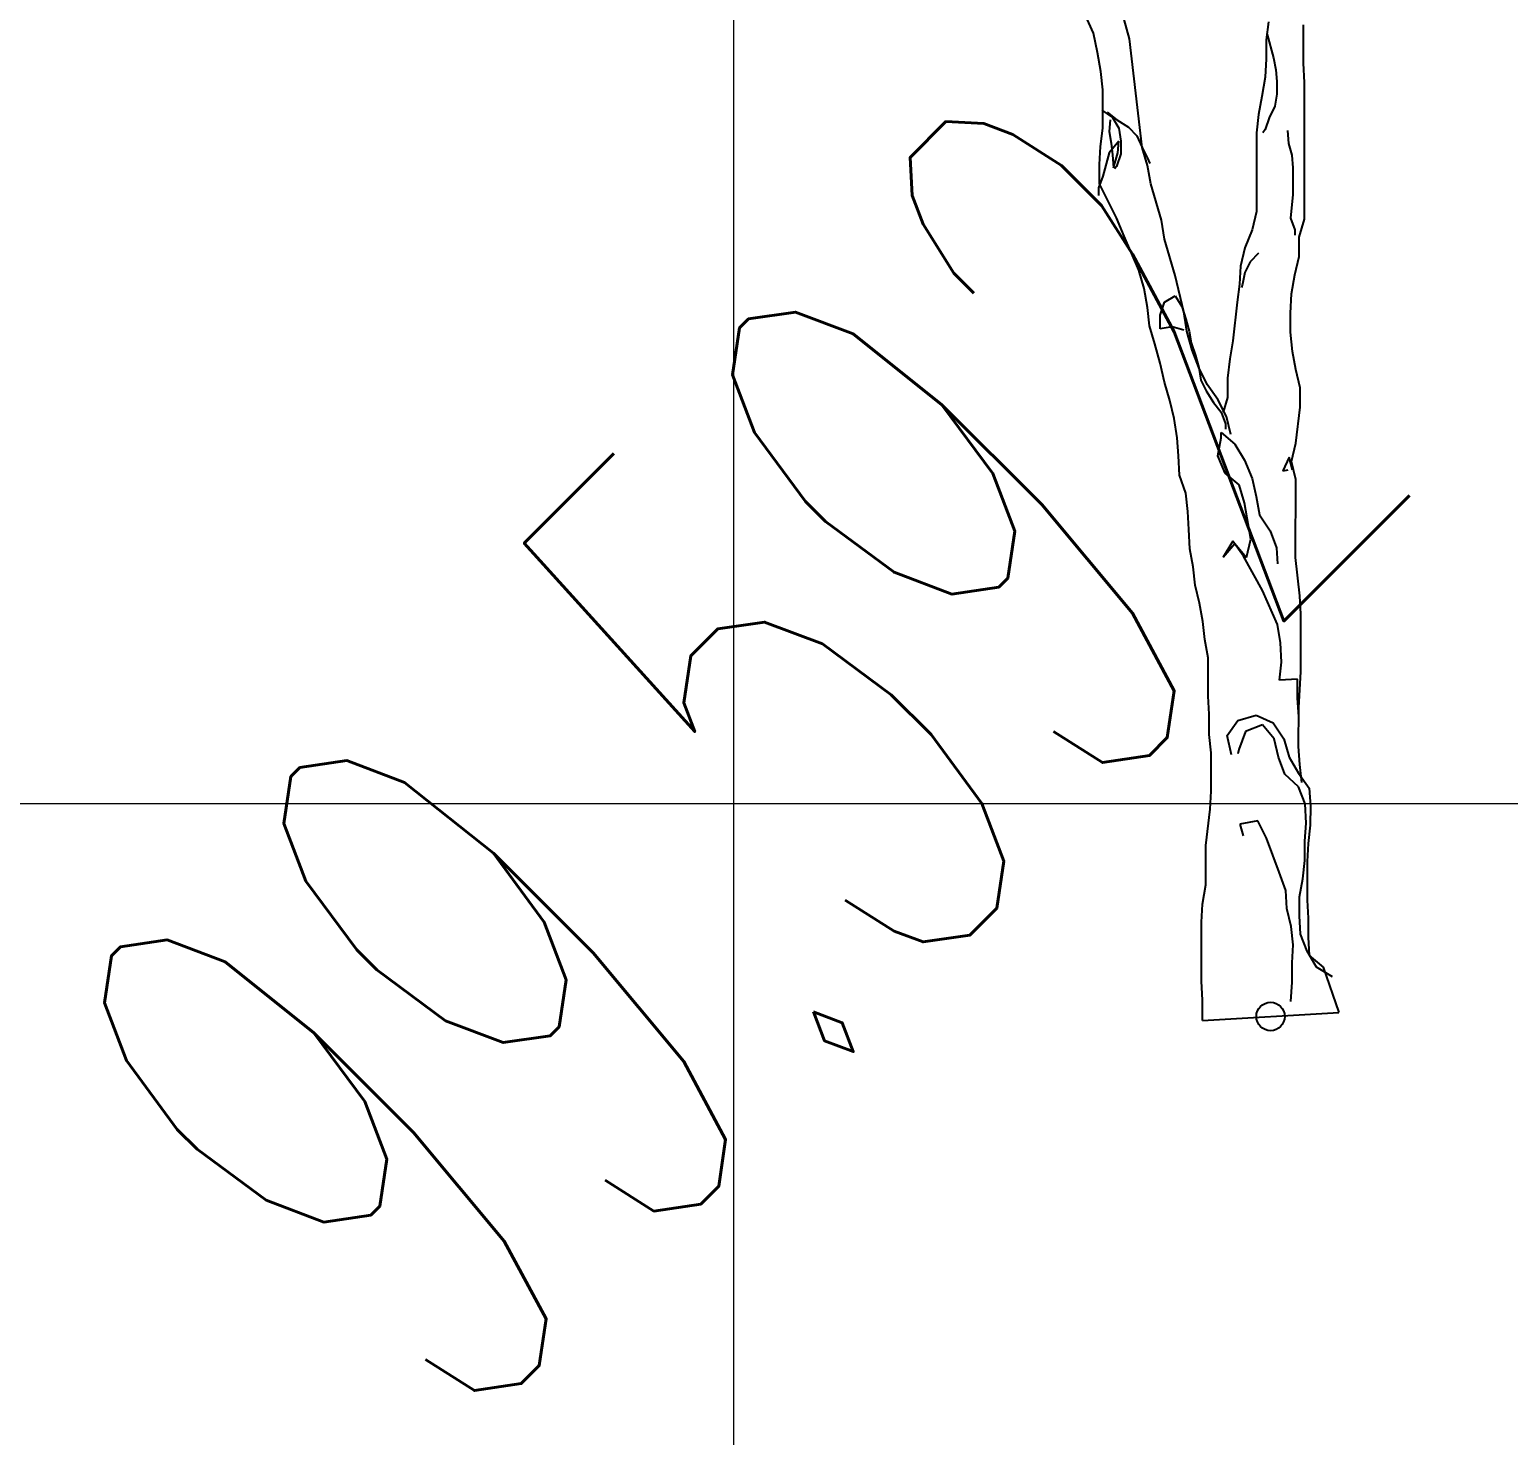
# Model space of a CAD drawing. Header units: millimetres. Extents: x 684983 to 685377, y 990360 to 990509.
# Drawn here: x 685035.063 to 685037.061, y 990435.185 to 990437.084 of the extents above; entities that cross this region are included whole.
import ezdxf

# ---------------------------------------------------------------- set-up
doc = ezdxf.new("R2010")
doc.units = ezdxf.units.MM
doc.layers.add('grid', color=8, linetype='Continuous', lineweight=9)
doc.layers.add('GRID LEVELS', color=7, linetype='Continuous', lineweight=13)
doc.layers.add('TEAK', color=7, linetype='Continuous')
doc.styles.get("Standard").update_dxf_attribs({"font": 'RomanS'})

# ---------------------------------------------------------------- blocks, each defined once
blk = doc.blocks.new('A$C25655A80')
for p, q in [((-0.1453, 0.8672), (-0.1549, 0.9018)), ((-0.178, 0.8721), (-0.1847, 0.8875)), ((-0.0203, 0.8825), (-0.0223, 0.8662)), ((0.0113, 0.845), (0.0114, 0.8796)), ((-0.1742, 0.8548), (-0.178, 0.8721)), ((-0.1339, 0.7692), (-0.1453, 0.8672)), ((-0.0223, 0.8662), (-0.0223, 0.8489)), ((-0.0213, 0.871), (-0.0156, 0.8498)), ((-0.1713, 0.8375), (-0.1742, 0.8548)), ((-0.0223, 0.8489), (-0.0233, 0.8325)), ((-0.0156, 0.8498), (-0.0137, 0.8392)), ((-0.0137, 0.8392), (-0.0127, 0.8287)), ((0.0123, 0.8277), (0.0113, 0.845)), ((-0.1694, 0.8211), (-0.1713, 0.8375)), ((-0.0233, 0.8325), (-0.0262, 0.8152)), ((-0.0127, 0.8287), (-0.0127, 0.8171)), ((0.0122, 0.7046), (0.0123, 0.8277)), ((-0.1694, 0.7865), (-0.1694, 0.8211)), ((-0.0262, 0.8152), (-0.0291, 0.7989)), ((-0.0127, 0.8171), (-0.0146, 0.8065)), ((-0.1704, 0.8028), (-0.1608, 0.7961)), ((-0.1656, 0.8009), (-0.1569, 0.7942)), ((-0.0146, 0.8065), (-0.0195, 0.796)), ((-0.1714, 0.7702), (-0.1694, 0.7865)), ((-0.1627, 0.7942), (-0.1637, 0.7836)), ((-0.1608, 0.7961), (-0.155, 0.7865)), ((-0.1569, 0.7942), (-0.1464, 0.7874)), ((-0.155, 0.7865), (-0.1531, 0.7749)), ((-0.1464, 0.7874), (-0.1387, 0.7797)), ((-0.0291, 0.7989), (-0.031, 0.7825)), ((-0.0195, 0.796), (-0.0233, 0.7854)), ((-0.1637, 0.7836), (-0.1618, 0.773)), ((-0.155, 0.775), (-0.1637, 0.7644)), ((-0.1618, 0.773), (-0.1608, 0.7625)), ((-0.156, 0.7644), (-0.155, 0.775)), ((-0.1531, 0.7749), (-0.1531, 0.7634)), ((-0.1387, 0.7797), (-0.1339, 0.7692)), ((-0.031, 0.7825), (-0.0311, 0.7114)), ((-0.0233, 0.7854), (-0.0252, 0.7825)), ((-0.0031, 0.7844), (-0.0022, 0.7729)), ((-0.0022, 0.7729), (0.0007, 0.7623)), ((-0.1723, 0.7538), (-0.1714, 0.7702)), ((-0.1637, 0.7644), (-0.1695, 0.7432)), ((-0.1608, 0.7625), (-0.1599, 0.7509)), ((-0.1599, 0.7509), (-0.156, 0.7644)), ((-0.1531, 0.7634), (-0.157, 0.7519)), ((-0.1291, 0.7528), (-0.1339, 0.7692)), ((-0.1339, 0.7692), (-0.1291, 0.7595)), ((-0.1291, 0.7595), (-0.1272, 0.7547)), ((0.0007, 0.7623), (0.0016, 0.7508)), ((-0.1724, 0.7365), (-0.1723, 0.7538)), ((-0.157, 0.7519), (-0.1589, 0.75)), ((-0.1262, 0.7365), (-0.1291, 0.7528)), ((0.0016, 0.7508), (0.0016, 0.7267)), ((-0.1695, 0.7432), (-0.1733, 0.7327)), ((-0.1733, 0.7327), (-0.1733, 0.7259)), ((-0.157, 0.7057), (-0.1724, 0.7365)), ((-0.1166, 0.7038), (-0.1262, 0.7365)), ((0.0016, 0.7267), (-0.0003, 0.7056)), ((-0.0311, 0.7114), (-0.0349, 0.6951)), ((-0.1503, 0.6894), (-0.157, 0.7057)), ((-0.1138, 0.6865), (-0.1166, 0.7038)), ((-0.0349, 0.6951), (-0.0417, 0.6787)), ((-0.0003, 0.7056), (0.0035, 0.695)), ((0.0035, 0.695), (0.0035, 0.6902)), ((0.0074, 0.6883), (0.0122, 0.7046)), ((-0.1369, 0.6586), (-0.1503, 0.6894)), ((-0.1042, 0.6538), (-0.1138, 0.6865)), ((0.0073, 0.671), (0.0074, 0.6883)), ((-0.0417, 0.6787), (-0.0455, 0.6624)), ((-0.0369, 0.6662), (-0.0417, 0.6566)), ((-0.0292, 0.6739), (-0.0369, 0.6662)), ((0.0035, 0.6546), (0.0073, 0.671)), ((-0.1321, 0.6423), (-0.1369, 0.6586)), ((-0.0965, 0.6211), (-0.1042, 0.6538)), ((-0.0455, 0.6624), (-0.0465, 0.646)), ((-0.0417, 0.6566), (-0.0436, 0.646)), ((0.0006, 0.6373), (0.0035, 0.6546)), ((-0.1292, 0.625), (-0.1321, 0.6423)), ((-0.0465, 0.646), (-0.0485, 0.6297)), ((-0.0436, 0.646), (-0.0446, 0.6432)), ((-0.1177, 0.6182), (-0.1138, 0.6298)), ((-0.1138, 0.6298), (-0.1042, 0.6355)), ((-0.1042, 0.6355), (-0.0984, 0.6259)), ((-0.0485, 0.6297), (-0.0523, 0.5951)), ((-0.0004, 0.62), (0.0006, 0.6373)), ((-0.1273, 0.6086), (-0.1292, 0.625)), ((-0.1177, 0.6057), (-0.1177, 0.6182)), ((-0.0984, 0.6259), (-0.0946, 0.6144)), ((-0.0937, 0.6038), (-0.0965, 0.6211)), ((-0.0946, 0.6144), (-0.0917, 0.6038)), ((-0.0004, 0.6027), (-0.0004, 0.62)), ((-0.1225, 0.5923), (-0.1273, 0.6086)), ((-0.1071, 0.6076), (-0.1177, 0.6057)), ((-0.0965, 0.6047), (-0.1071, 0.6076)), ((-0.0889, 0.5865), (-0.0937, 0.6038)), ((-0.0917, 0.6038), (-0.0898, 0.5932)), ((0.0015, 0.5854), (-0.0004, 0.6027)), ((-0.1177, 0.575), (-0.1225, 0.5923)), ((-0.0898, 0.5932), (-0.086, 0.5817)), ((-0.0831, 0.5711), (-0.0889, 0.5865)), ((-0.0523, 0.5951), (-0.0552, 0.5788)), ((-0.1139, 0.5577), (-0.1177, 0.575)), ((-0.086, 0.5817), (-0.0831, 0.5711)), ((-0.0552, 0.5788), (-0.0572, 0.5615)), ((0.0044, 0.5691), (0.0015, 0.5854)), ((-0.0754, 0.5557), (-0.0831, 0.5711)), ((-0.0831, 0.5711), (-0.0812, 0.5596)), ((-0.0812, 0.5596), (-0.0764, 0.5499)), ((-0.0572, 0.5615), (-0.0572, 0.5441)), ((0.0082, 0.5527), (0.0044, 0.5691)), ((-0.1091, 0.5413), (-0.1139, 0.5577)), ((-0.0764, 0.5499), (-0.0697, 0.5394)), ((-0.0658, 0.5422), (-0.0754, 0.5557)), ((0.0082, 0.5354), (0.0082, 0.5527)), ((-0.1053, 0.525), (-0.1091, 0.5413)), ((-0.0697, 0.5394), (-0.063, 0.5307)), ((-0.0582, 0.5268), (-0.0658, 0.5422)), ((-0.0572, 0.5441), (-0.061, 0.5307)), ((0.0043, 0.5028), (0.0082, 0.5354)), ((-0.1024, 0.5077), (-0.1053, 0.525)), ((-0.063, 0.5307), (-0.0591, 0.5201)), ((-0.0591, 0.5201), (-0.0591, 0.5153)), ((-0.0543, 0.5105), (-0.0582, 0.5268)), ((-0.1014, 0.4913), (-0.1024, 0.5077)), ((-0.0659, 0.4913), (-0.063, 0.5076)), ((-0.063, 0.5124), (-0.0505, 0.5018)), ((-0.063, 0.5076), (-0.063, 0.5124)), ((-0.0505, 0.5018), (-0.0419, 0.4874)), ((0.0004, 0.4864), (0.0043, 0.5028)), ((-0.1005, 0.474), (-0.1014, 0.4913)), ((-0.0592, 0.4759), (-0.0659, 0.4913)), ((-0.0419, 0.4874), (-0.0351, 0.4711)), ((-0.0015, 0.4903), (-0.0073, 0.4778)), ((0.0014, 0.4787), (-0.0015, 0.4903)), ((0.0043, 0.4701), (0.0004, 0.4864)), ((-0.0947, 0.4577), (-0.1005, 0.474)), ((-0.0467, 0.4653), (-0.0592, 0.4759)), ((-0.0351, 0.4711), (-0.0313, 0.4547)), ((-0.0073, 0.4778), (-0.0024, 0.4787)), ((0.0042, 0.3999), (0.0043, 0.4701)), ((-0.0928, 0.4413), (-0.0947, 0.4577)), ((-0.0419, 0.449), (-0.0467, 0.4653)), ((-0.0313, 0.4547), (-0.0284, 0.4384)), ((-0.0919, 0.425), (-0.0928, 0.4413)), ((-0.0361, 0.4163), (-0.0419, 0.449)), ((-0.0284, 0.4384), (-0.0188, 0.424)), ((-0.091, 0.4077), (-0.0919, 0.425)), ((-0.0525, 0.4144), (-0.0612, 0.4)), ((-0.0429, 0.4009), (-0.0525, 0.4144)), ((-0.04, 0.3999), (-0.0361, 0.4163)), ((-0.0188, 0.424), (-0.0131, 0.4086)), ((-0.0881, 0.3913), (-0.091, 0.4077)), ((-0.0612, 0.4), (-0.0506, 0.4124)), ((-0.0506, 0.4124), (-0.04, 0.3999)), ((-0.0256, 0.3701), (-0.0429, 0.4009)), ((-0.0131, 0.4086), (-0.0121, 0.3941)), ((0.008, 0.3653), (0.0042, 0.3999)), ((-0.0862, 0.375), (-0.0881, 0.3913)), ((-0.0823, 0.3586), (-0.0862, 0.375)), ((-0.0122, 0.3394), (-0.0256, 0.3701)), ((0.009, 0.3489), (0.008, 0.3653)), ((-0.0795, 0.3423), (-0.0823, 0.3586)), ((0.0089, 0.297), (0.009, 0.3489)), ((-0.0776, 0.326), (-0.0795, 0.3423)), ((-0.0093, 0.323), (-0.0122, 0.3394)), ((-0.0747, 0.3096), (-0.0776, 0.326)), ((-0.0084, 0.3057), (-0.0093, 0.323)), ((-0.0747, 0.275), (-0.0747, 0.3096)), ((-0.0103, 0.2894), (-0.0084, 0.3057)), ((0.007, 0.2644), (0.0089, 0.297)), ((0.006, 0.2903), (-0.0103, 0.2894)), ((0.006, 0.273), (0.006, 0.2903)), ((-0.0738, 0.2587), (-0.0747, 0.275)), ((0.007, 0.2567), (0.006, 0.273)), ((-0.0738, 0.2404), (-0.0738, 0.2587)), ((-0.0478, 0.2529), (-0.0315, 0.2577)), ((-0.0315, 0.2577), (-0.0161, 0.2509)), ((0.0069, 0.2297), (0.007, 0.2644)), ((-0.0719, 0.224), (-0.0738, 0.2404)), ((-0.0575, 0.2394), (-0.0478, 0.2529)), ((-0.0411, 0.2432), (-0.0469, 0.2269)), ((-0.0257, 0.249), (-0.0411, 0.2432)), ((-0.0152, 0.2365), (-0.0257, 0.249)), ((-0.0161, 0.2509), (-0.0065, 0.2365)), ((-0.0536, 0.2221), (-0.0575, 0.2394)), ((-0.0469, 0.2269), (-0.0479, 0.2231)), ((-0.0113, 0.2201), (-0.0152, 0.2365)), ((-0.0065, 0.2365), (-0.0017, 0.2201)), ((0.0079, 0.2134), (0.0069, 0.2297)), ((-0.0719, 0.1894), (-0.0719, 0.224)), ((-0.0056, 0.2048), (-0.0113, 0.2201)), ((-0.0017, 0.2201), (0.0069, 0.2057)), ((0.0098, 0.1971), (0.0079, 0.2134)), ((0.0069, 0.1932), (-0.0056, 0.2048)), ((0.0069, 0.2057), (0.0165, 0.1922)), ((-0.0729, 0.1731), (-0.0719, 0.1894)), ((0.0127, 0.1778), (0.0069, 0.1932)), ((0.0165, 0.1922), (0.0175, 0.1759)), ((0.0136, 0.1605), (0.0127, 0.1778)), ((0.0175, 0.1759), (0.0174, 0.1586)), ((-0.0768, 0.1404), (-0.0729, 0.1731)), ((-0.0297, 0.1625), (-0.046, 0.1596)), ((-0.022, 0.1471), (-0.0297, 0.1625)), ((0.0126, 0.1442), (0.0136, 0.1605)), ((-0.046, 0.1596), (-0.0431, 0.149)), ((-0.0105, 0.1163), (-0.022, 0.1471)), ((0.0174, 0.1586), (0.0155, 0.1423)), ((-0.0768, 0.1049), (-0.0768, 0.1404)), ((0.0126, 0.1269), (0.0126, 0.1442)), ((0.0155, 0.1423), (0.0145, 0.1259)), ((0.0107, 0.1105), (0.0126, 0.1269)), ((0.0145, 0.1259), (0.0145, 0.0913)), ((-0.0047, 0.1), (-0.0105, 0.1163)), ((0.0078, 0.0942), (0.0107, 0.1105)), ((-0.0797, 0.0876), (-0.0768, 0.1049)), ((-0.0038, 0.0836), (-0.0047, 0.1)), ((0.0078, 0.0769), (0.0078, 0.0942)), ((-0.0807, 0.0712), (-0.0797, 0.0876)), ((0.0001, 0.0673), (-0.0038, 0.0836)), ((0.0145, 0.0913), (0.0154, 0.075)), ((-0.0807, 0.0183), (-0.0807, 0.0712)), ((0.002, 0.0509), (0.0001, 0.0673)), ((0.0087, 0.0606), (0.0078, 0.0769)), ((0.0154, 0.075), (0.0154, 0.0577)), ((0.0145, 0.0452), (0.0087, 0.0606)), ((0.0154, 0.0577), (0.0164, 0.0413)), ((0.001, 0.0346), (0.002, 0.0509)), ((0.0231, 0.0307), (0.0145, 0.0452)), ((0.0164, 0.0413), (0.0289, 0.0307)), ((0.001, 0.0173), (0.001, 0.0346)), ((0.0375, 0.0221), (0.0231, 0.0307)), ((0.0289, 0.0307), (0.043, -0.0101)), ((-0.0798, 0.001), (-0.0807, 0.0183)), ((0, 0), (0.001, 0.0173)), ((-0.0798, -0.0172), (-0.0798, 0.001))]:
    blk.add_line(p, q)
blk = doc.blocks.new('TR')
blk.add_line((-0.0606, -0.0024, 1.3453), (0.0622, 0.0048, 1.3453))
blk.add_circle((0.0008, 0.0012, 1.3453), 0.0128)
blk.add_blockref('A$C25655A80', (0.0192, 0.0148, 1.3453))

msp = doc.modelspace()

# ---------------------------------------------------------------- linework, layer by layer
at = {"layer": 'grid'}
for p, q in [((685036.0136, 990509.1548), (685036.0136, 990370.8996)), ((685085.1957, 990436.0381), (684982.7636, 990436.0381))]:
    msp.add_line(p, q, dxfattribs=at)

# ---------------------------------------------------------------- block references
at = {"layer": 'TEAK', "xscale": 1.5, "yscale": 1.5, "zscale": 1.5}
msp.add_blockref('TR', (685036.738, 990435.749, 99.599), dxfattribs=at)

# ---------------------------------------------------------------- texts
at = {"layer": 'GRID LEVELS', "width": 0.5}
msp.add_text('99.592', height=0.8, rotation=45, dxfattribs=at).set_placement((685035.63, 990435.1578, 99.5925))

doc.saveas('drawing.dxf')
